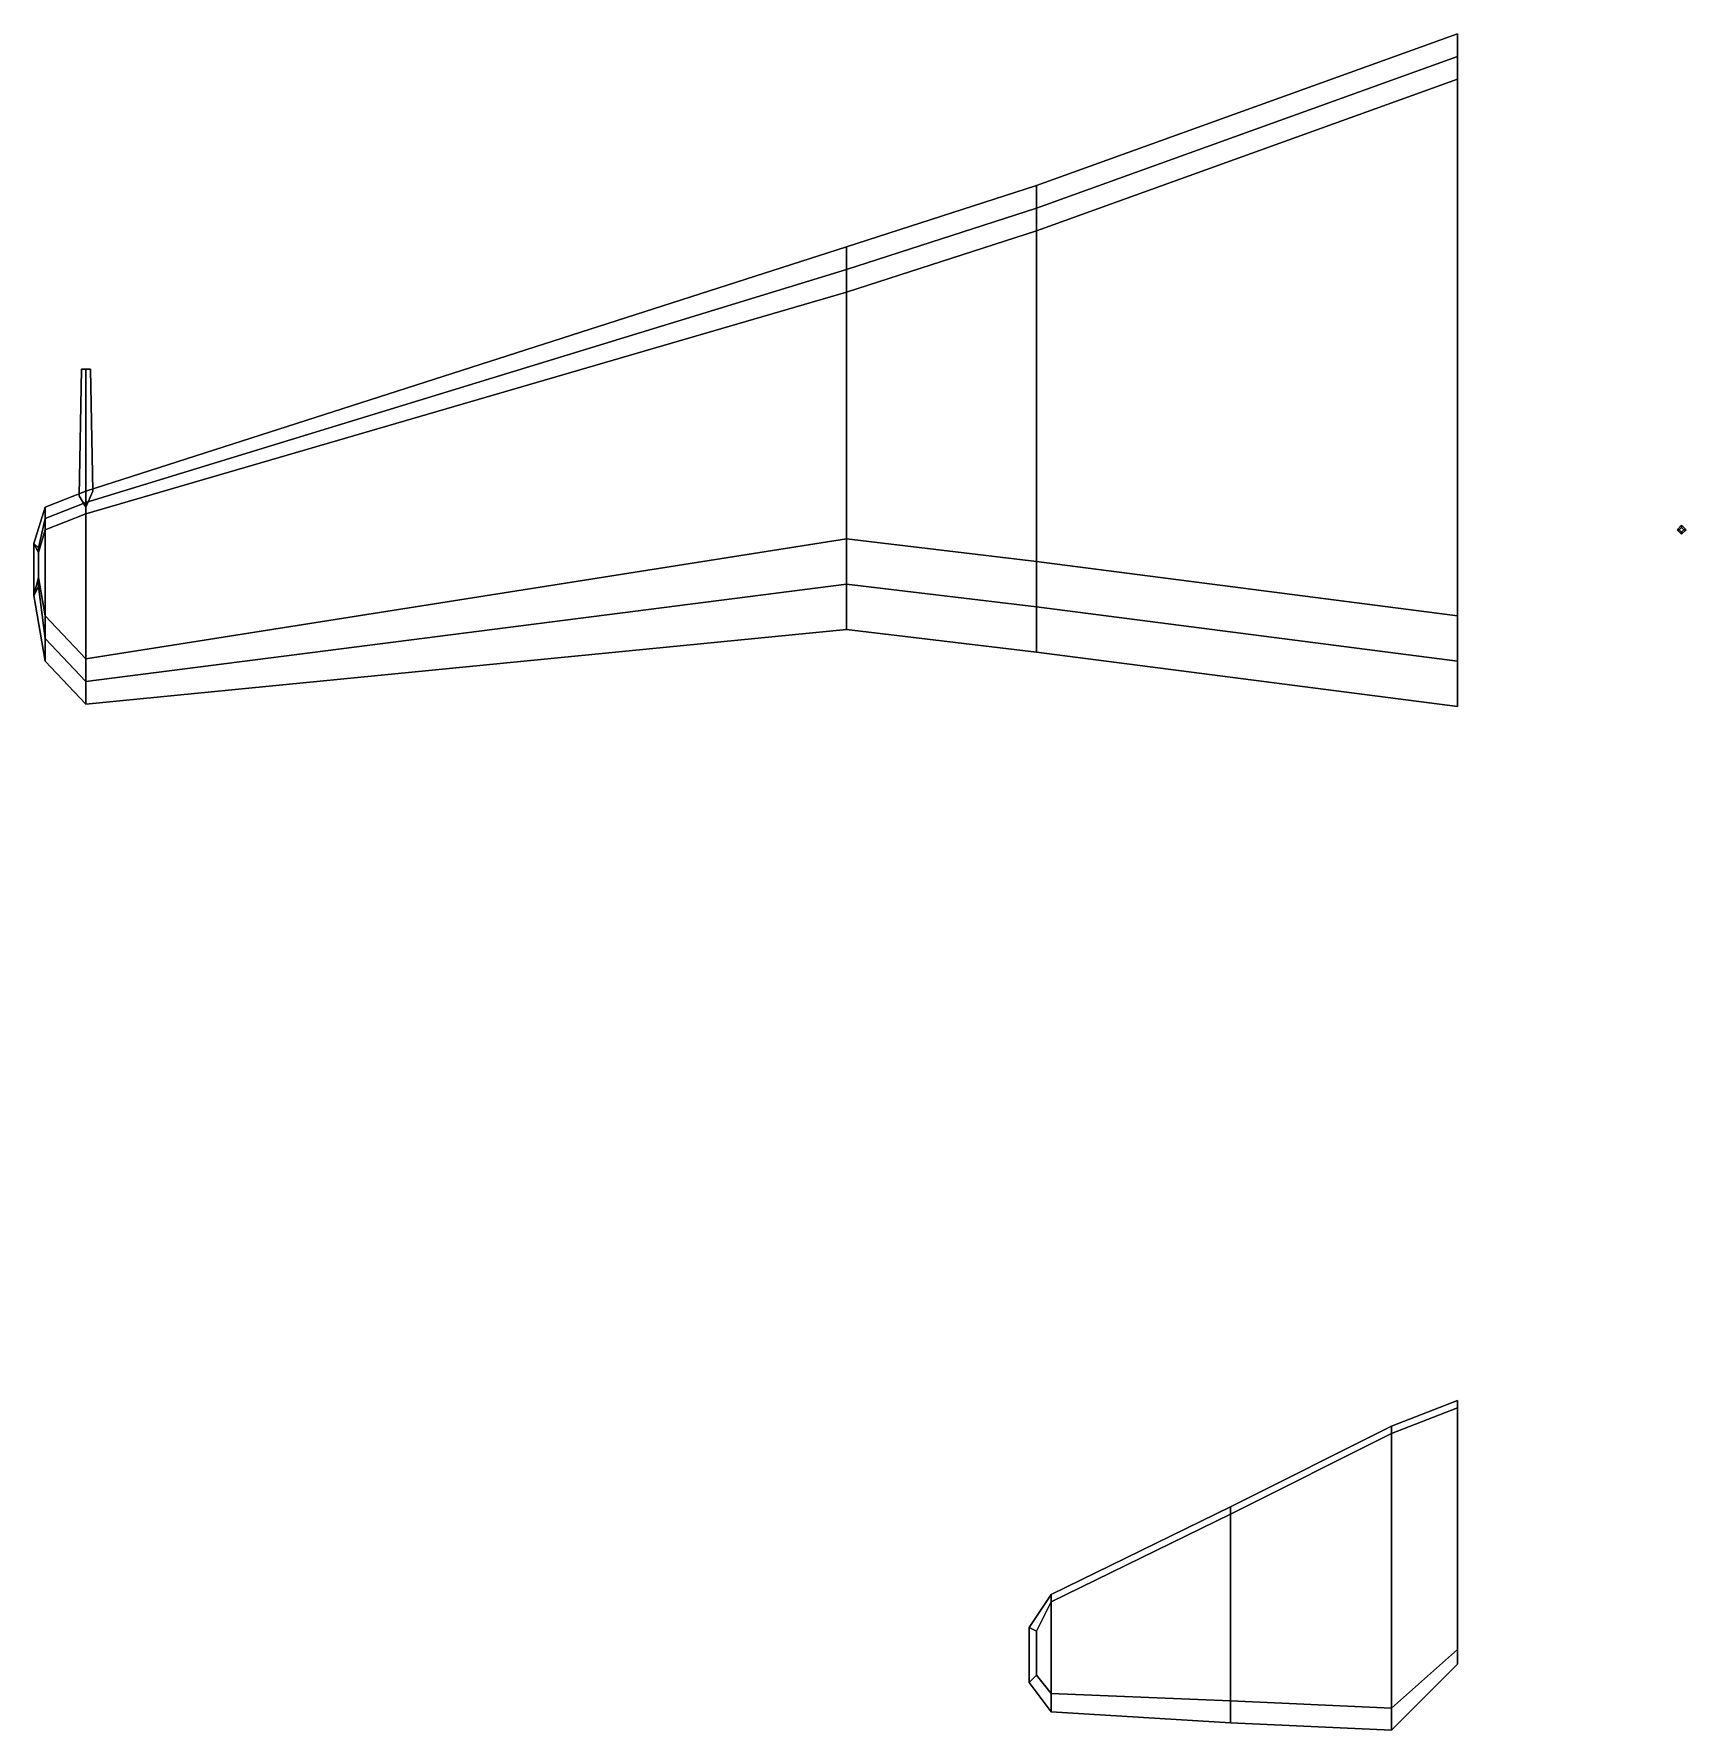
# Model space of a CAD drawing. Extents: x -6.29 to 1.01, y -5.91 to 1.58.
import ezdxf

# ---------------------------------------------------------------- set-up
doc = ezdxf.new("R2010")
doc.units = 0
doc.layers.add('WING1', color=5, linetype='CONTINUOUS')

msp = doc.modelspace()

# ---------------------------------------------------------------- linework, layer by layer
at = {"layer": 'WING1'}
for points in [[(-1.86, 0.91, 1.54), (0, 1.58, 1.37), (0, 1.48, 1.26), (-1.86, 0.81, 1.45)], [(-1.86, 0.71, 1.68), (0, 1.38, 1.57), (0, 1.58, 1.37), (-1.86, 0.91, 1.54)], [(0, 1.48, 1.26), (0, -1.19, 1.26), (-1.86, -0.95, 1.45), (-1.86, 0.81, 1.45)], [(-1.86, -0.75, 1.68), (0, -0.99, 1.57), (0, 1.38, 1.57), (-1.86, 0.71, 1.68)], [(-2.7, 0.64, 1.62), (-1.86, 0.91, 1.54), (-1.86, 0.81, 1.45), (-2.7, 0.54, 1.54)], [(-2.7, 0.44, 1.74), (-1.86, 0.71, 1.68), (-1.86, 0.91, 1.54), (-2.7, 0.64, 1.62)], [(-1.86, 0.81, 1.45), (-1.86, -0.95, 1.45), (-2.7, -0.85, 1.54), (-2.7, 0.54, 1.54)], [(-2.7, -0.65, 1.74), (-1.86, -0.75, 1.68), (-1.86, 0.71, 1.68), (-2.7, 0.44, 1.74)], [(-6.06, -0.44, 1.93), (-2.7, 0.64, 1.62), (-2.7, 0.54, 1.54), (-6.06, -0.49, 1.87)], [(-6.06, -0.54, 1.98), (-2.7, 0.44, 1.74), (-2.7, 0.64, 1.62), (-6.06, -0.44, 1.93)], [(-2.7, 0.54, 1.54), (-2.7, -0.85, 1.54), (-6.06, -1.28, 1.87), (-6.06, -0.49, 1.87)], [(-6.06, -1.18, 1.98), (-2.7, -0.65, 1.74), (-2.7, 0.44, 1.74), (-6.06, -0.54, 1.98)], [(-6.09, -0.46, 1.93), (-6.06, -0.51, 1.96), (-6.06, 0.1, 1.95), (-6.08, 0.1, 1.93)], [(-6.06, -0.51, 1.9), (-6.09, -0.46, 1.93), (-6.08, 0.1, 1.93), (-6.06, 0.1, 1.91)], [(-6.08, 0.1, 1.93), (-6.06, 0.1, 1.95), (-6.04, 0.1, 1.93), (-6.06, 0.1, 1.91)], [(-6.06, -0.51, 1.96), (-6.03, -0.44, 1.93), (-6.04, 0.1, 1.93), (-6.06, 0.1, 1.95)], [(-6.03, -0.44, 1.93), (-6.06, -0.51, 1.9), (-6.06, 0.1, 1.91), (-6.04, 0.1, 1.93)], [(-6.24, -0.51, 1.94), (-6.06, -0.44, 1.93), (-6.06, -0.49, 1.87), (-6.24, -0.56, 1.9)], [(-6.24, -0.61, 1.99), (-6.06, -0.54, 1.98), (-6.06, -0.44, 1.93), (-6.24, -0.51, 1.94)], [(-6.29, -0.67, 1.94), (-6.24, -0.51, 1.94), (-6.24, -0.56, 1.9), (-6.27, -0.69, 1.91)], [(-6.27, -0.71, 1.96), (-6.24, -0.61, 1.99), (-6.24, -0.51, 1.94), (-6.29, -0.67, 1.94)], [(-6.06, -0.49, 1.87), (-6.06, -1.28, 1.87), (-6.24, -1.09, 1.9), (-6.24, -0.56, 1.9)], [(-6.24, -0.56, 1.9), (-6.24, -1.09, 1.9), (-6.27, -0.86, 1.91), (-6.27, -0.69, 1.91)], [(-6.24, -0.99, 1.99), (-6.06, -1.18, 1.98), (-6.06, -0.54, 1.98), (-6.24, -0.61, 1.99)], [(0.97, -0.61, 1.38), (0.99, -0.59, 1.38), (0.99, -0.6, 0.48), (0.98, -0.61, 0.48)], [(0.99, -0.59, 1.38), (1.01, -0.61, 1.38), (1, -0.61, 0.48), (0.99, -0.6, 0.48)], [(-6.27, -0.69, 1.91), (-6.27, -0.86, 1.91), (-6.29, -0.9, 1.94), (-6.29, -0.67, 1.94)], [(-6.29, -0.67, 1.94), (-6.29, -0.9, 1.94), (-6.27, -0.82, 1.96), (-6.27, -0.71, 1.96)], [(-6.27, -0.82, 1.96), (-6.24, -0.99, 1.99), (-6.24, -0.61, 1.99), (-6.27, -0.71, 1.96)], [(-6.06, -1.38, 1.93), (-2.7, -1.05, 1.62), (-2.7, -0.65, 1.74), (-6.06, -1.18, 1.98)], [(-2.7, -1.05, 1.62), (-1.86, -1.15, 1.54), (-1.86, -0.75, 1.68), (-2.7, -0.65, 1.74)], [(0.99, -0.63, 1.38), (0.97, -0.61, 1.38), (0.98, -0.61, 0.48), (0.99, -0.62, 0.48)], [(1, -0.61, 0.48), (0.99, -0.62, 0.48), (0.98, -0.61, 0.48), (0.99, -0.6, 0.48)], [(1.01, -0.61, 1.38), (0.99, -0.63, 1.38), (0.99, -0.62, 0.48), (1, -0.61, 0.48)], [(-6.29, -0.9, 1.94), (-6.24, -1.19, 1.94), (-6.24, -0.99, 1.99), (-6.27, -0.82, 1.96)], [(-1.86, -1.15, 1.54), (0, -1.39, 1.37), (0, -0.99, 1.57), (-1.86, -0.75, 1.68)], [(-6.27, -0.86, 1.91), (-6.24, -1.09, 1.9), (-6.24, -1.19, 1.94), (-6.29, -0.9, 1.94)], [(-6.06, -1.28, 1.87), (-2.7, -0.85, 1.54), (-2.7, -1.05, 1.62), (-6.06, -1.38, 1.93)], [(-2.7, -0.85, 1.54), (-1.86, -0.95, 1.45), (-1.86, -1.15, 1.54), (-2.7, -1.05, 1.62)], [(-1.86, -0.95, 1.45), (0, -1.19, 1.26), (0, -1.39, 1.37), (-1.86, -1.15, 1.54)], [(-6.24, -1.19, 1.94), (-6.06, -1.38, 1.93), (-6.06, -1.18, 1.98), (-6.24, -0.99, 1.99)], [(-6.24, -1.09, 1.9), (-6.06, -1.28, 1.87), (-6.06, -1.38, 1.93), (-6.24, -1.19, 1.94)], [(-0.29106, -4.60129, 2.71857), (0, -4.4881, 2.73474), (0, -4.45576, 2.62155), (-0.29106, -4.56895, 2.62155)], [(-0.29106, -4.56895, 2.62155), (0, -4.45576, 2.62155), (0, -4.4881, 2.50836), (-0.29106, -4.60129, 2.52453)], [(-0.29106, -5.81404, 2.71857), (0, -5.55532, 2.73474), (0, -4.4881, 2.73474), (-0.29106, -4.60129, 2.71857)], [(0, -4.4881, 2.50836), (0, -5.55532, 2.50836), (-0.29106, -5.81404, 2.52453), (-0.29106, -4.60129, 2.52453)], [(-1.00254, -4.95703, 2.7024), (-0.29106, -4.60129, 2.71857), (-0.29106, -4.56895, 2.62155), (-1.00254, -4.92469, 2.62155)], [(-1.00254, -4.92469, 2.62155), (-0.29106, -4.56895, 2.62155), (-0.29106, -4.60129, 2.52453), (-1.00254, -4.95703, 2.5407)], [(-1.00254, -5.7817, 2.7024), (-0.29106, -5.81404, 2.71857), (-0.29106, -4.60129, 2.71857), (-1.00254, -4.95703, 2.7024)], [(-0.29106, -4.60129, 2.52453), (-0.29106, -5.81404, 2.52453), (-1.00254, -5.7817, 2.5407), (-1.00254, -4.95703, 2.5407)], [(-1.79487, -5.34511, 2.67006), (-1.00254, -4.95703, 2.7024), (-1.00254, -4.92469, 2.62155), (-1.79487, -5.31277, 2.62155)], [(-1.79487, -5.31277, 2.62155), (-1.00254, -4.92469, 2.62155), (-1.00254, -4.95703, 2.5407), (-1.79487, -5.34511, 2.57304)], [(-1.79487, -5.74936, 2.67006), (-1.00254, -5.7817, 2.7024), (-1.00254, -4.95703, 2.7024), (-1.79487, -5.34511, 2.67006)], [(-1.00254, -4.95703, 2.5407), (-1.00254, -5.7817, 2.5407), (-1.79487, -5.74936, 2.57304), (-1.79487, -5.34511, 2.57304)], [(-1.85955, -5.47447, 2.65389), (-1.79487, -5.34511, 2.67006), (-1.79487, -5.31277, 2.62155), (-1.89189, -5.4583, 2.62155)], [(-1.89189, -5.4583, 2.62155), (-1.79487, -5.31277, 2.62155), (-1.79487, -5.34511, 2.57304), (-1.85955, -5.47447, 2.58921)], [(-1.85955, -5.66851, 2.65389), (-1.79487, -5.74936, 2.67006), (-1.79487, -5.34511, 2.67006), (-1.85955, -5.47447, 2.65389)], [(-1.79487, -5.34511, 2.57304), (-1.79487, -5.74936, 2.57304), (-1.85955, -5.66851, 2.58921), (-1.85955, -5.47447, 2.58921)], [(-1.89189, -5.4583, 2.62155), (-1.89189, -5.70085, 2.62155), (-1.85955, -5.66851, 2.65389), (-1.85955, -5.47447, 2.65389)], [(-1.85955, -5.47447, 2.58921), (-1.85955, -5.66851, 2.58921), (-1.89189, -5.70085, 2.62155), (-1.89189, -5.4583, 2.62155)], [(-0.29106, -5.91106, 2.62155), (0, -5.62, 2.62155), (0, -5.55532, 2.73474), (-0.29106, -5.81404, 2.71857)], [(-0.29106, -5.81404, 2.52453), (0, -5.55532, 2.50836), (0, -5.62, 2.62155), (-0.29106, -5.91106, 2.62155)], [(-1.89189, -5.70085, 2.62155), (-1.79487, -5.83021, 2.62155), (-1.79487, -5.74936, 2.67006), (-1.85955, -5.66851, 2.65389)], [(-1.85955, -5.66851, 2.58921), (-1.79487, -5.74936, 2.57304), (-1.79487, -5.83021, 2.62155), (-1.89189, -5.70085, 2.62155)], [(-1.79487, -5.83021, 2.62155), (-1.00254, -5.87872, 2.62155), (-1.00254, -5.7817, 2.7024), (-1.79487, -5.74936, 2.67006)], [(-1.79487, -5.74936, 2.57304), (-1.00254, -5.7817, 2.5407), (-1.00254, -5.87872, 2.62155), (-1.79487, -5.83021, 2.62155)], [(-1.00254, -5.87872, 2.62155), (-0.29106, -5.91106, 2.62155), (-0.29106, -5.81404, 2.71857), (-1.00254, -5.7817, 2.7024)], [(-1.00254, -5.7817, 2.5407), (-0.29106, -5.81404, 2.52453), (-0.29106, -5.91106, 2.62155), (-1.00254, -5.87872, 2.62155)]]:
    msp.add_3dface(points, dxfattribs=at)

doc.saveas('drawing.dxf')
